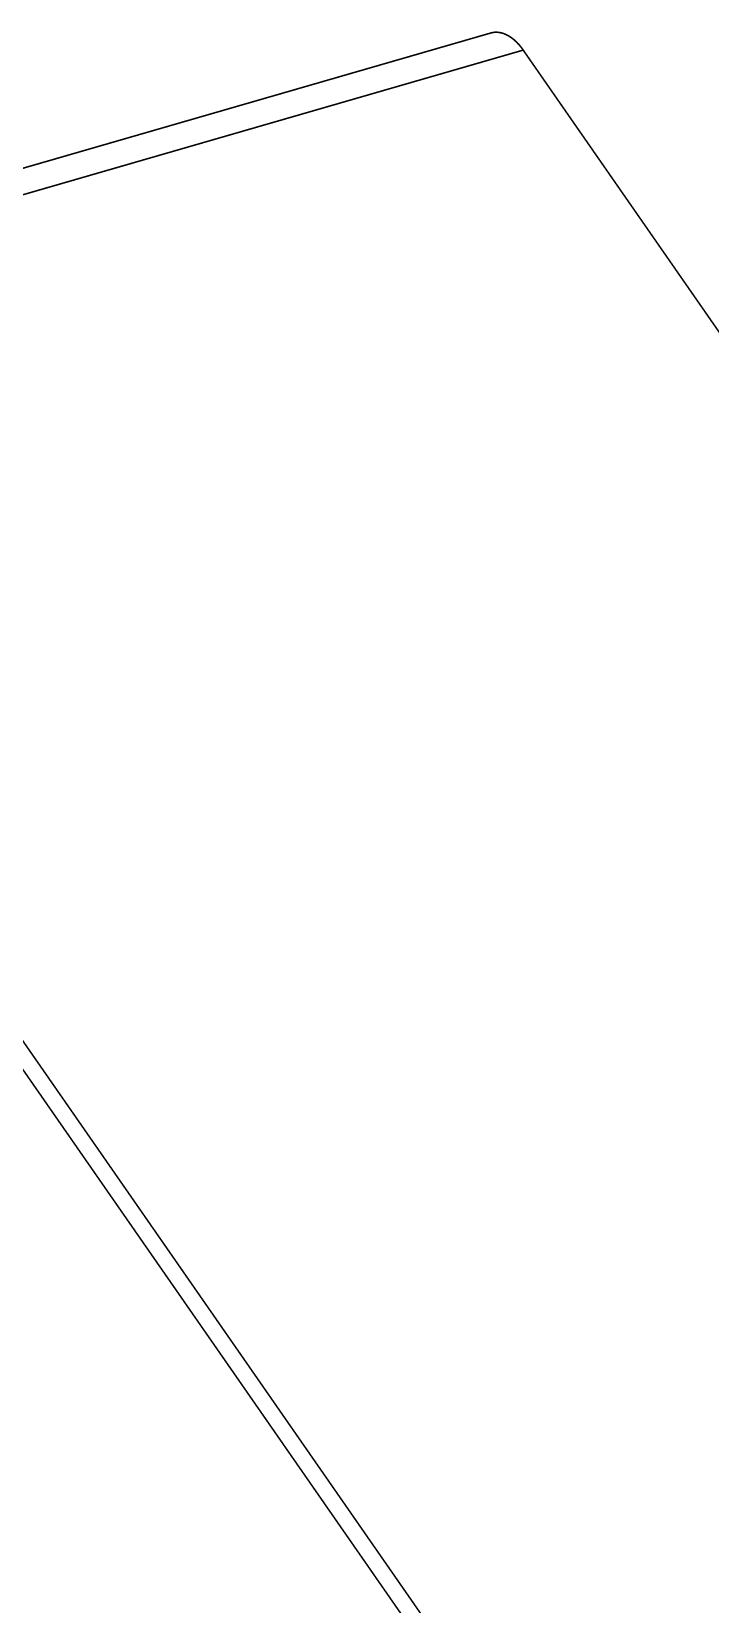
# Model space of a CAD drawing. Header units: millimetres. Extents: x 235 to 830, y 272 to 692.
# Drawn here: x 565.52 to 571.04, y 414.43 to 427.19 of the extents above; entities that cross this region are included whole.
import ezdxf

# ---------------------------------------------------------------- set-up
doc = ezdxf.new("R2010")
doc.units = ezdxf.units.MM
doc.layers.add('Mechanical1', color=6, linetype='Continuous')

msp = doc.modelspace()

# ---------------------------------------------------------------- linework, layer by layer
at = {"layer": 'Mechanical1', "const_width": 0.0127}
for points in [[(561.208, 424.859), (569.251, 427.182)], [(569.253, 427.183), (569.255, 427.183)], [(569.255, 427.183), (569.257, 427.184)], [(569.257, 427.184), (569.26, 427.184)], [(569.26, 427.184), (569.262, 427.185)], [(569.262, 427.185), (569.265, 427.185)], [(569.265, 427.185), (569.267, 427.186)], [(569.267, 427.186), (569.27, 427.186)], [(569.317, 427.186), (569.319, 427.186)], [(569.319, 427.186), (569.321, 427.186)], [(569.321, 427.186), (569.323, 427.185)], [(569.323, 427.185), (569.326, 427.185)], [(569.326, 427.185), (569.328, 427.185)], [(569.328, 427.185), (569.33, 427.184)], [(569.33, 427.184), (569.332, 427.184)], [(569.332, 427.184), (569.334, 427.183)], [(569.334, 427.183), (569.335, 427.183)], [(569.335, 427.183), (569.337, 427.182)], [(569.337, 427.182), (569.339, 427.182)], [(569.339, 427.182), (569.341, 427.181)], [(569.341, 427.181), (569.343, 427.181)], [(569.343, 427.181), (569.345, 427.18)], [(569.345, 427.18), (569.346, 427.18)], [(569.346, 427.18), (569.348, 427.179)], [(569.348, 427.179), (569.35, 427.179)], [(569.35, 427.179), (569.352, 427.178)], [(569.352, 427.178), (569.354, 427.177)], [(569.354, 427.177), (569.355, 427.177)], [(569.355, 427.177), (569.357, 427.176)], [(569.357, 427.176), (569.359, 427.176)], [(569.359, 427.176), (569.36, 427.175)], [(569.36, 427.175), (569.362, 427.174)], [(569.362, 427.174), (569.363, 427.174)], [(569.363, 427.174), (569.365, 427.173)], [(569.365, 427.173), (569.366, 427.173)], [(569.366, 427.173), (569.368, 427.172)], [(569.368, 427.172), (569.369, 427.171)], [(569.369, 427.171), (569.37, 427.171)], [(569.37, 427.171), (569.372, 427.17)], [(569.372, 427.17), (569.373, 427.17)], [(569.373, 427.17), (569.375, 427.169)], [(569.375, 427.169), (569.376, 427.168)], [(569.376, 427.168), (569.378, 427.168)], [(569.378, 427.168), (569.379, 427.167)], [(569.379, 427.167), (569.381, 427.166)], [(569.381, 427.166), (569.382, 427.165)], [(569.382, 427.165), (569.383, 427.165)], [(569.383, 427.165), (569.385, 427.164)], [(569.385, 427.164), (569.387, 427.163)], [(569.387, 427.163), (569.39, 427.161)], [(569.39, 427.161), (569.392, 427.16)], [(569.392, 427.16), (569.395, 427.158)], [(569.395, 427.158), (569.398, 427.157)], [(569.398, 427.157), (569.4, 427.155)], [(569.4, 427.155), (569.402, 427.154)], [(569.402, 427.154), (569.405, 427.152)], [(569.405, 427.152), (569.407, 427.151)], [(569.407, 427.151), (569.41, 427.149)], [(569.41, 427.149), (569.412, 427.148)], [(569.412, 427.148), (569.414, 427.146)], [(569.414, 427.146), (569.416, 427.145)], [(569.416, 427.145), (569.419, 427.143)], [(569.419, 427.143), (569.421, 427.142)], [(569.421, 427.142), (569.423, 427.14)], [(569.423, 427.14), (569.425, 427.139)], [(569.425, 427.139), (569.427, 427.137)], [(569.427, 427.137), (569.429, 427.136)], [(569.429, 427.136), (569.431, 427.134)], [(569.431, 427.134), (569.433, 427.132)], [(569.433, 427.132), (569.435, 427.131)], [(569.435, 427.131), (569.437, 427.129)], [(569.437, 427.129), (569.439, 427.128)], [(569.439, 427.128), (569.441, 427.126)], [(569.441, 427.126), (569.443, 427.124)], [(569.443, 427.124), (569.445, 427.123)], [(569.445, 427.123), (569.446, 427.121)], [(569.446, 427.121), (569.448, 427.119)], [(569.448, 427.119), (569.45, 427.118)], [(569.45, 427.118), (569.452, 427.116)], [(569.452, 427.116), (569.454, 427.114)], [(569.454, 427.114), (569.456, 427.112)], [(569.456, 427.112), (569.458, 427.111)], [(569.458, 427.111), (569.459, 427.109)], [(569.459, 427.109), (569.461, 427.107)], [(561.472, 424.72), (569.514, 427.043)], [(569.461, 427.107), (569.463, 427.105)], [(569.463, 427.105), (569.465, 427.103)], [(569.465, 427.103), (569.467, 427.102)], [(569.467, 427.102), (569.468, 427.1)], [(569.468, 427.1), (569.47, 427.098)], [(569.47, 427.098), (569.472, 427.096)], [(569.472, 427.096), (569.474, 427.094)], [(569.474, 427.094), (569.475, 427.092)], [(569.475, 427.092), (569.477, 427.09)], [(569.477, 427.09), (569.479, 427.088)], [(569.479, 427.088), (569.481, 427.086)], [(569.481, 427.086), (569.482, 427.085)], [(569.482, 427.085), (569.484, 427.083)], [(569.484, 427.083), (569.486, 427.081)], [(569.486, 427.081), (569.487, 427.078)], [(569.487, 427.078), (569.489, 427.076)], [(569.489, 427.076), (569.491, 427.074)], [(569.491, 427.074), (569.493, 427.072)], [(569.493, 427.072), (569.495, 427.07)], [(569.495, 427.07), (569.497, 427.067)], [(569.497, 427.067), (569.498, 427.065)], [(569.498, 427.065), (569.5, 427.063)], [(569.5, 427.063), (569.502, 427.061)], [(569.502, 427.061), (569.503, 427.058)], [(569.503, 427.058), (569.505, 427.056)], [(569.505, 427.056), (569.507, 427.053)], [(569.507, 427.053), (569.509, 427.051)], [(569.509, 427.051), (569.511, 427.048)], [(569.511, 427.048), (569.513, 427.046)], [(569.513, 427.046), (569.514, 427.043)], [(569.514, 427.043), (578.856, 413.611)], [(561.472, 424.72), (570.813, 411.287)], [(561.396, 424.597), (570.737, 411.165)]]:
    msp.add_lwpolyline(points, dxfattribs=at)
for points in [[(569.25, 427.182, -0.004409), (569.253, 427.183)], [(569.27, 427.186, -0.00458), (569.272, 427.187)], [(569.272, 427.187, -0.004534), (569.275, 427.187)], [(569.275, 427.187, -0.00449), (569.278, 427.187)], [(569.278, 427.187, -0.004941), (569.281, 427.188)], [(569.281, 427.188, -0.00538), (569.285, 427.188)], [(569.285, 427.188, -0.005809), (569.289, 427.188)], [(569.289, 427.188, -0.00623), (569.293, 427.188)], [(569.293, 427.188, -0.007116), (569.297, 427.188)], [(569.297, 427.188, -0.009388), (569.304, 427.188)], [(569.304, 427.188, -0.019007), (569.317, 427.186)]]:
    msp.add_lwpolyline(points, format="xyb", dxfattribs=at)
at = {"layer": 'Mechanical1', "const_width": 0.00635}
for points in [[(569.247, 427.182, 1), (569.254, 427.182, 1)], [(569.247, 427.182, 1), (569.254, 427.182, 1)], [(569.25, 427.183, 1), (569.256, 427.183, 1)], [(569.25, 427.183, 1), (569.256, 427.183, 1)], [(569.252, 427.183, 1), (569.258, 427.183, 1)], [(569.252, 427.183, 1), (569.258, 427.183, 1)], [(569.254, 427.184, 1), (569.26, 427.184, 1)], [(569.254, 427.184, 1), (569.26, 427.184, 1)], [(569.256, 427.184, 1), (569.263, 427.184, 1)], [(569.256, 427.184, 1), (569.263, 427.184, 1)], [(569.259, 427.185, 1), (569.265, 427.185, 1)], [(569.259, 427.185, 1), (569.265, 427.185, 1)], [(569.261, 427.185, 1), (569.268, 427.185, 1)], [(569.261, 427.185, 1), (569.268, 427.185, 1)], [(569.264, 427.186, 1), (569.27, 427.186, 1)], [(569.264, 427.186, 1), (569.27, 427.186, 1)], [(569.266, 427.186, 1), (569.273, 427.186, 1)], [(569.266, 427.186, 1), (569.273, 427.186, 1)], [(569.269, 427.187, 1), (569.276, 427.187, 1)], [(569.269, 427.187, 1), (569.276, 427.187, 1)], [(569.272, 427.187, 1), (569.278, 427.187, 1)], [(569.272, 427.187, 1), (569.278, 427.187, 1)], [(569.275, 427.187, 1), (569.281, 427.187, 1)], [(569.275, 427.187, 1), (569.281, 427.187, 1)], [(569.278, 427.188, 1), (569.284, 427.188, 1)], [(569.278, 427.188, 1), (569.284, 427.188, 1)], [(569.282, 427.188, 1), (569.288, 427.188, 1)], [(569.282, 427.188, 1), (569.288, 427.188, 1)], [(569.285, 427.188, 1), (569.292, 427.188, 1)], [(569.285, 427.188, 1), (569.292, 427.188, 1)], [(569.29, 427.188, 1), (569.296, 427.188, 1)], [(569.29, 427.188, 1), (569.296, 427.188, 1)], [(569.294, 427.188, 1), (569.301, 427.188, 1)], [(569.294, 427.188, 1), (569.301, 427.188, 1)], [(569.301, 427.188, 1), (569.307, 427.188, 1)], [(569.301, 427.188, 1), (569.307, 427.188, 1)], [(569.314, 427.186, 1), (569.32, 427.186, 1)], [(569.314, 427.186, 1), (569.32, 427.186, 1)], [(569.316, 427.186, 1), (569.322, 427.186, 1)], [(569.316, 427.186, 1), (569.322, 427.186, 1)], [(569.318, 427.186, 1), (569.324, 427.186, 1)], [(569.318, 427.186, 1), (569.324, 427.186, 1)], [(569.32, 427.185, 1), (569.327, 427.185, 1)], [(569.32, 427.185, 1), (569.327, 427.185, 1)], [(569.322, 427.185, 1), (569.329, 427.185, 1)], [(569.322, 427.185, 1), (569.329, 427.185, 1)], [(569.325, 427.185, 1), (569.331, 427.185, 1)], [(569.325, 427.185, 1), (569.331, 427.185, 1)], [(569.327, 427.184, 1), (569.333, 427.184, 1)], [(569.327, 427.184, 1), (569.333, 427.184, 1)], [(569.329, 427.184, 1), (569.335, 427.184, 1)], [(569.329, 427.184, 1), (569.335, 427.184, 1)], [(569.33, 427.183, 1), (569.337, 427.183, 1)], [(569.33, 427.183, 1), (569.337, 427.183, 1)], [(569.332, 427.183, 1), (569.339, 427.183, 1)], [(569.332, 427.183, 1), (569.339, 427.183, 1)], [(569.334, 427.182, 1), (569.341, 427.182, 1)], [(569.334, 427.182, 1), (569.341, 427.182, 1)], [(569.336, 427.182, 1), (569.342, 427.182, 1)], [(569.336, 427.182, 1), (569.342, 427.182, 1)], [(569.338, 427.181, 1), (569.344, 427.181, 1)], [(569.338, 427.181, 1), (569.344, 427.181, 1)], [(569.34, 427.181, 1), (569.346, 427.181, 1)], [(569.34, 427.181, 1), (569.346, 427.181, 1)], [(569.341, 427.18, 1), (569.348, 427.18, 1)], [(569.341, 427.18, 1), (569.348, 427.18, 1)], [(569.343, 427.18, 1), (569.35, 427.18, 1)], [(569.343, 427.18, 1), (569.35, 427.18, 1)], [(569.345, 427.179, 1), (569.351, 427.179, 1)], [(569.345, 427.179, 1), (569.351, 427.179, 1)], [(569.347, 427.179, 1), (569.353, 427.179, 1)], [(569.347, 427.179, 1), (569.353, 427.179, 1)], [(569.349, 427.178, 1), (569.355, 427.178, 1)], [(569.349, 427.178, 1), (569.355, 427.178, 1)], [(569.351, 427.177, 1), (569.357, 427.177, 1)], [(569.351, 427.177, 1), (569.357, 427.177, 1)], [(569.352, 427.177, 1), (569.359, 427.177, 1)], [(569.352, 427.177, 1), (569.359, 427.177, 1)], [(569.354, 427.176, 1), (569.36, 427.176, 1)], [(569.354, 427.176, 1), (569.36, 427.176, 1)], [(569.356, 427.176, 1), (569.362, 427.176, 1)], [(569.356, 427.176, 1), (569.362, 427.176, 1)], [(569.357, 427.175, 1), (569.363, 427.175, 1)], [(569.357, 427.175, 1), (569.363, 427.175, 1)], [(569.359, 427.174, 1), (569.365, 427.174, 1)], [(569.359, 427.174, 1), (569.365, 427.174, 1)], [(569.36, 427.174, 1), (569.366, 427.174, 1)], [(569.36, 427.174, 1), (569.366, 427.174, 1)], [(569.361, 427.173, 1), (569.368, 427.173, 1)], [(569.361, 427.173, 1), (569.368, 427.173, 1)], [(569.363, 427.173, 1), (569.369, 427.173, 1)], [(569.363, 427.173, 1), (569.369, 427.173, 1)], [(569.364, 427.172, 1), (569.371, 427.172, 1)], [(569.364, 427.172, 1), (569.371, 427.172, 1)], [(569.366, 427.171, 1), (569.372, 427.171, 1)], [(569.366, 427.171, 1), (569.372, 427.171, 1)], [(569.367, 427.171, 1), (569.374, 427.171, 1)], [(569.367, 427.171, 1), (569.374, 427.171, 1)], [(569.369, 427.17, 1), (569.375, 427.17, 1)], [(569.369, 427.17, 1), (569.375, 427.17, 1)], [(569.37, 427.17, 1), (569.377, 427.17, 1)], [(569.37, 427.17, 1), (569.377, 427.17, 1)], [(569.372, 427.169, 1), (569.378, 427.169, 1)], [(569.372, 427.169, 1), (569.378, 427.169, 1)], [(569.373, 427.168, 1), (569.379, 427.168, 1)], [(569.373, 427.168, 1), (569.379, 427.168, 1)], [(569.375, 427.168, 1), (569.381, 427.168, 1)], [(569.375, 427.168, 1), (569.381, 427.168, 1)], [(569.376, 427.167, 1), (569.382, 427.167, 1)], [(569.376, 427.167, 1), (569.382, 427.167, 1)], [(569.377, 427.166, 1), (569.384, 427.166, 1)], [(569.377, 427.166, 1), (569.384, 427.166, 1)], [(569.379, 427.165, 1), (569.385, 427.165, 1)], [(569.379, 427.165, 1), (569.385, 427.165, 1)], [(569.38, 427.165, 1), (569.387, 427.165, 1)], [(569.38, 427.165, 1), (569.387, 427.165, 1)], [(569.382, 427.164, 1), (569.388, 427.164, 1)], [(569.382, 427.164, 1), (569.388, 427.164, 1)], [(569.384, 427.163, 1), (569.39, 427.163, 1)], [(569.384, 427.163, 1), (569.39, 427.163, 1)], [(569.386, 427.161, 1), (569.393, 427.161, 1)], [(569.386, 427.161, 1), (569.393, 427.161, 1)], [(569.389, 427.16, 1), (569.396, 427.16, 1)], [(569.389, 427.16, 1), (569.396, 427.16, 1)], [(569.392, 427.158, 1), (569.398, 427.158, 1)], [(569.392, 427.158, 1), (569.398, 427.158, 1)], [(569.394, 427.157, 1), (569.401, 427.157, 1)], [(569.394, 427.157, 1), (569.401, 427.157, 1)], [(569.397, 427.155, 1), (569.403, 427.155, 1)], [(569.397, 427.155, 1), (569.403, 427.155, 1)], [(569.399, 427.154, 1), (569.406, 427.154, 1)], [(569.399, 427.154, 1), (569.406, 427.154, 1)], [(569.402, 427.152, 1), (569.408, 427.152, 1)], [(569.402, 427.152, 1), (569.408, 427.152, 1)], [(569.404, 427.151, 1), (569.41, 427.151, 1)], [(569.404, 427.151, 1), (569.41, 427.151, 1)], [(569.406, 427.149, 1), (569.413, 427.149, 1)], [(569.406, 427.149, 1), (569.413, 427.149, 1)], [(569.409, 427.148, 1), (569.415, 427.148, 1)], [(569.409, 427.148, 1), (569.415, 427.148, 1)], [(569.411, 427.146, 1), (569.418, 427.146, 1)], [(569.411, 427.146, 1), (569.418, 427.146, 1)], [(569.413, 427.145, 1), (569.42, 427.145, 1)], [(569.413, 427.145, 1), (569.42, 427.145, 1)], [(569.415, 427.143, 1), (569.422, 427.143, 1)], [(569.415, 427.143, 1), (569.422, 427.143, 1)], [(569.417, 427.142, 1), (569.424, 427.142, 1)], [(569.417, 427.142, 1), (569.424, 427.142, 1)], [(569.42, 427.14, 1), (569.426, 427.14, 1)], [(569.42, 427.14, 1), (569.426, 427.14, 1)], [(569.422, 427.139, 1), (569.428, 427.139, 1)], [(569.422, 427.139, 1), (569.428, 427.139, 1)], [(569.424, 427.137, 1), (569.43, 427.137, 1)], [(569.424, 427.137, 1), (569.43, 427.137, 1)], [(569.426, 427.136, 1), (569.432, 427.136, 1)], [(569.426, 427.136, 1), (569.432, 427.136, 1)], [(569.428, 427.134, 1), (569.434, 427.134, 1)], [(569.428, 427.134, 1), (569.434, 427.134, 1)], [(569.43, 427.132, 1), (569.436, 427.132, 1)], [(569.43, 427.132, 1), (569.436, 427.132, 1)], [(569.432, 427.131, 1), (569.438, 427.131, 1)], [(569.432, 427.131, 1), (569.438, 427.131, 1)], [(569.434, 427.129, 1), (569.44, 427.129, 1)], [(569.434, 427.129, 1), (569.44, 427.129, 1)], [(569.436, 427.128, 1), (569.442, 427.128, 1)], [(569.436, 427.128, 1), (569.442, 427.128, 1)], [(569.437, 427.126, 1), (569.444, 427.126, 1)], [(569.437, 427.126, 1), (569.444, 427.126, 1)], [(569.439, 427.124, 1), (569.446, 427.124, 1)], [(569.439, 427.124, 1), (569.446, 427.124, 1)], [(569.441, 427.123, 1), (569.448, 427.123, 1)], [(569.441, 427.123, 1), (569.448, 427.123, 1)], [(569.443, 427.121, 1), (569.45, 427.121, 1)], [(569.443, 427.121, 1), (569.45, 427.121, 1)], [(569.445, 427.119, 1), (569.452, 427.119, 1)], [(569.445, 427.119, 1), (569.452, 427.119, 1)], [(569.447, 427.118, 1), (569.453, 427.118, 1)], [(569.447, 427.118, 1), (569.453, 427.118, 1)], [(569.449, 427.116, 1), (569.455, 427.116, 1)], [(569.449, 427.116, 1), (569.455, 427.116, 1)], [(569.451, 427.114, 1), (569.457, 427.114, 1)], [(569.451, 427.114, 1), (569.457, 427.114, 1)], [(569.453, 427.112, 1), (569.459, 427.112, 1)], [(569.453, 427.112, 1), (569.459, 427.112, 1)], [(569.454, 427.111, 1), (569.461, 427.111, 1)], [(569.454, 427.111, 1), (569.461, 427.111, 1)], [(569.456, 427.109, 1), (569.463, 427.109, 1)], [(569.456, 427.109, 1), (569.463, 427.109, 1)], [(569.458, 427.107, 1), (569.464, 427.107, 1)], [(569.458, 427.107, 1), (569.464, 427.107, 1)], [(569.46, 427.105, 1), (569.466, 427.105, 1)], [(569.46, 427.105, 1), (569.466, 427.105, 1)], [(569.462, 427.103, 1), (569.468, 427.103, 1)], [(569.462, 427.103, 1), (569.468, 427.103, 1)], [(569.464, 427.102, 1), (569.47, 427.102, 1)], [(569.464, 427.102, 1), (569.47, 427.102, 1)], [(569.465, 427.1, 1), (569.472, 427.1, 1)], [(569.465, 427.1, 1), (569.472, 427.1, 1)], [(569.467, 427.098, 1), (569.473, 427.098, 1)], [(569.467, 427.098, 1), (569.473, 427.098, 1)], [(569.469, 427.096, 1), (569.475, 427.096, 1)], [(569.469, 427.096, 1), (569.475, 427.096, 1)], [(569.471, 427.094, 1), (569.477, 427.094, 1)], [(569.471, 427.094, 1), (569.477, 427.094, 1)], [(569.472, 427.092, 1), (569.479, 427.092, 1)], [(569.472, 427.092, 1), (569.479, 427.092, 1)], [(569.474, 427.09, 1), (569.48, 427.09, 1)], [(569.474, 427.09, 1), (569.48, 427.09, 1)], [(569.476, 427.088, 1), (569.482, 427.088, 1)], [(569.476, 427.088, 1), (569.482, 427.088, 1)], [(569.477, 427.086, 1), (569.484, 427.086, 1)], [(569.477, 427.086, 1), (569.484, 427.086, 1)], [(569.479, 427.085, 1), (569.485, 427.085, 1)], [(569.479, 427.085, 1), (569.485, 427.085, 1)], [(569.481, 427.083, 1), (569.487, 427.083, 1)], [(569.481, 427.083, 1), (569.487, 427.083, 1)], [(569.482, 427.081, 1), (569.489, 427.081, 1)], [(569.482, 427.081, 1), (569.489, 427.081, 1)], [(569.484, 427.078, 1), (569.491, 427.078, 1)], [(569.484, 427.078, 1), (569.491, 427.078, 1)], [(569.486, 427.076, 1), (569.492, 427.076, 1)], [(569.486, 427.076, 1), (569.492, 427.076, 1)], [(569.488, 427.074, 1), (569.494, 427.074, 1)], [(569.488, 427.074, 1), (569.494, 427.074, 1)], [(569.49, 427.072, 1), (569.496, 427.072, 1)], [(569.49, 427.072, 1), (569.496, 427.072, 1)], [(569.492, 427.07, 1), (569.498, 427.07, 1)], [(569.492, 427.07, 1), (569.498, 427.07, 1)], [(569.493, 427.067, 1), (569.5, 427.067, 1)], [(569.493, 427.067, 1), (569.5, 427.067, 1)], [(569.495, 427.065, 1), (569.501, 427.065, 1)], [(569.495, 427.065, 1), (569.501, 427.065, 1)], [(569.497, 427.063, 1), (569.503, 427.063, 1)], [(569.497, 427.063, 1), (569.503, 427.063, 1)], [(569.499, 427.061, 1), (569.505, 427.061, 1)], [(569.499, 427.061, 1), (569.505, 427.061, 1)], [(569.5, 427.058, 1), (569.507, 427.058, 1)], [(569.5, 427.058, 1), (569.507, 427.058, 1)], [(569.502, 427.056, 1), (569.508, 427.056, 1)], [(569.502, 427.056, 1), (569.508, 427.056, 1)], [(569.504, 427.053, 1), (569.51, 427.053, 1)], [(569.504, 427.053, 1), (569.51, 427.053, 1)], [(569.506, 427.051, 1), (569.512, 427.051, 1)], [(569.506, 427.051, 1), (569.512, 427.051, 1)], [(569.508, 427.048, 1), (569.514, 427.048, 1)], [(569.508, 427.048, 1), (569.514, 427.048, 1)], [(569.509, 427.046, 1), (569.516, 427.046, 1)], [(569.509, 427.046, 1), (569.516, 427.046, 1)], [(569.511, 427.043, 1), (569.518, 427.043, 1)], [(569.511, 427.043, 1), (569.518, 427.043, 1)], [(569.511, 427.043, 1), (569.518, 427.043, 1)]]:
    msp.add_lwpolyline(points, format="xyb", close=True, dxfattribs=at)

doc.saveas('drawing.dxf')
